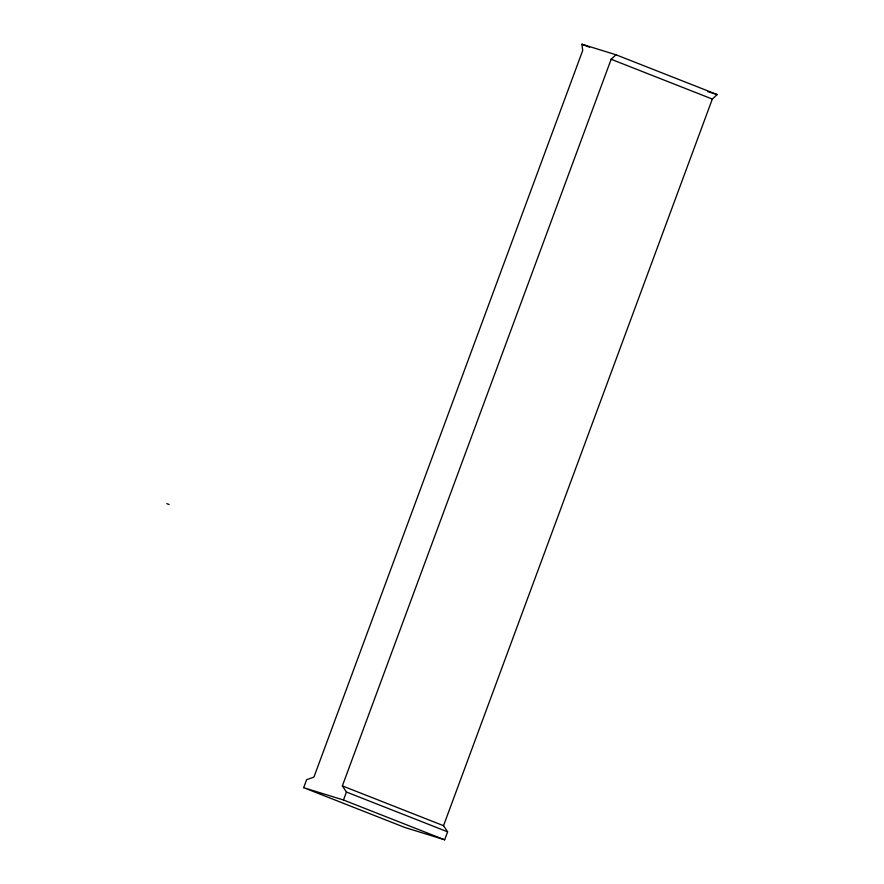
<?xml version="1.0" encoding="UTF-8"?>
<svg xmlns="http://www.w3.org/2000/svg" width="884" height="884" viewBox="0 0 884 884"><rect width="100%" height="100%" fill="white"/><g stroke="black" fill="none" stroke-linecap="round" stroke-linejoin="round"><path stroke-width="1.33" d="M303.676 787.677L306.626 779.699L313.93 777.091L582.722 50.465L581.871 44.2L615.982 54.775L717.156 94.566L712.327 99.063L443.536 825.689L447.613 831.822L444.663 839.8L404.85 827.468L303.676 787.677L343.478 800.009L444.663 839.8M447.613 831.822L346.429 792.031L342.362 785.898L611.153 59.272L615.982 54.775M343.478 800.009L346.429 792.031M707.974 91.715L717.156 94.566M581.871 44.2L589.551 47.217M611.153 59.272L712.327 99.063M166.844 503.637L169.087 504.521M342.362 785.898L443.536 825.689"/></g></svg>
